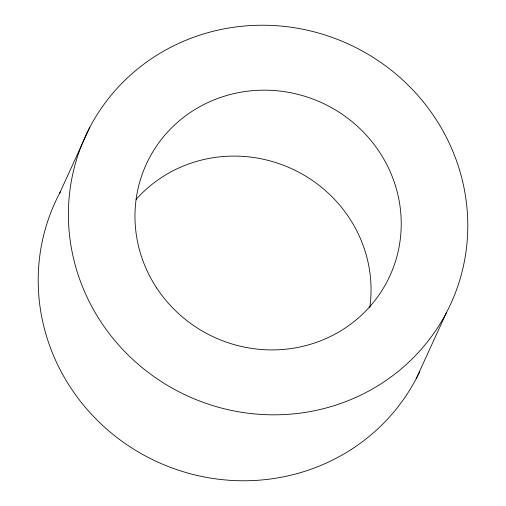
<?xml version="1.0" encoding="UTF-8"?>
<svg xmlns="http://www.w3.org/2000/svg" width="506" height="506" viewBox="0 0 506 506"><rect width="100%" height="100%" fill="white"/><g stroke="black" fill="none" stroke-linecap="round" stroke-linejoin="round"><path stroke-width="0.76" d="M59.632 193.21L89.815 127.278M416.185 378.722L446.368 312.79A200.983 193.488 24.6 0 0 256.896 25.3A200.983 193.488 24.6 0 0 101.017 322.006A200.983 193.488 24.6 0 0 446.368 312.79M136.146 199.402A133.989 128.992 24.6 0 1 292.139 168.928A133.989 128.992 24.6 0 1 369.772 307.566M419.651 371.777A200.983 193.488 24.6 0 1 150.782 458.74A200.983 193.488 24.6 0 1 60.353 191.837M156.708 288.015A133.989 128.992 24.6 0 0 386.945 281.874A133.989 128.992 24.6 0 0 260.628 90.213A133.989 128.992 24.6 0 0 156.708 288.015"/></g></svg>
